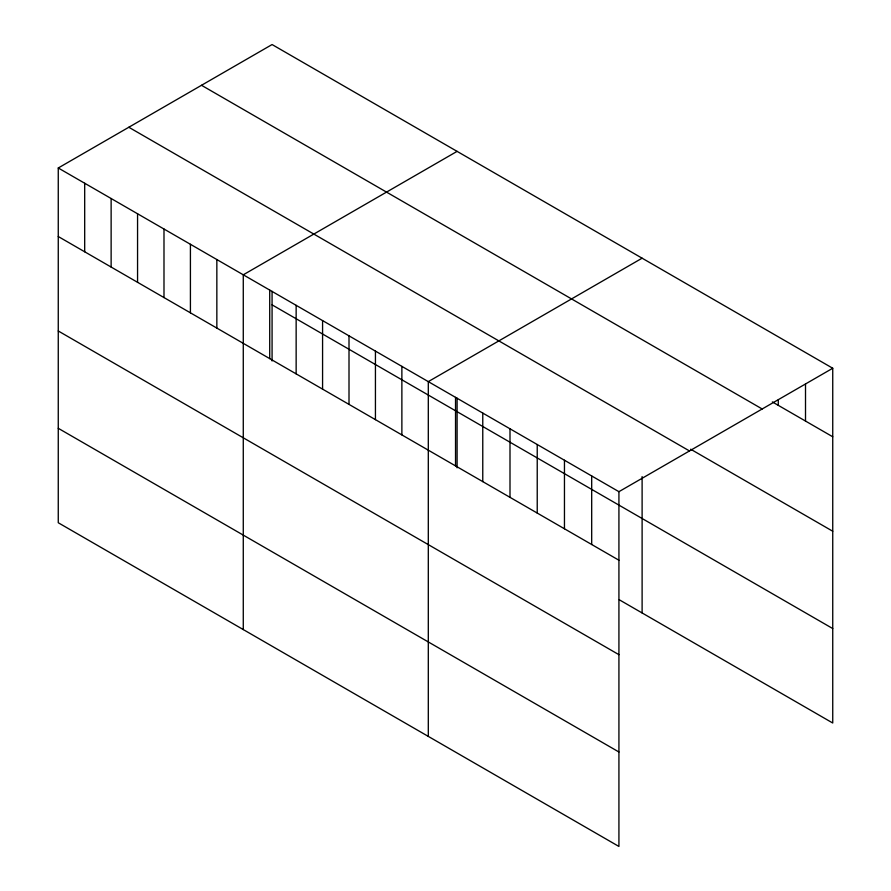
<?xml version="1.0" encoding="UTF-8"?>
<svg xmlns="http://www.w3.org/2000/svg" width="891" height="891" viewBox="0 0 891 891"><rect width="100%" height="100%" fill="white"/><g stroke="black" fill="none" stroke-linecap="round" stroke-linejoin="round"><path stroke-width="1.34" d="M58.26 167.987L618.922 491.687L618.922 846.45L58.26 522.75L58.26 167.987L272.078 44.55L832.74 368.25L832.74 723.013L619.29 599.777M457.094 151.37L243.276 274.807L243.276 629.569M642.11 258.19L428.304 381.626L428.304 736.389M618.922 491.687L832.74 368.25M772.352 401.919L832.74 436.779M201.511 85.291L762.184 408.98M690.659 449.209L832.74 531.236M128.816 127.257L689.489 450.957M272.078 304.856L832.74 628.556M58.26 236.527L618.922 560.227M58.26 330.984L618.922 654.673M58.26 428.304L618.922 751.993M805.509 384.054L805.509 421.053M778.277 399.859L778.277 405.338M642.11 476.596L642.11 612.952M591.691 475.961L591.691 544.501M564.46 460.246L564.46 528.775M537.228 444.52L537.228 513.06M509.997 428.794L509.997 497.334M482.766 413.079L482.766 481.608M457.094 398.154L457.094 467.797M455.535 397.353L455.535 465.893M401.874 366.368L401.874 434.908M375.434 351.11L375.434 419.65M349.005 335.851L349.005 404.391M322.575 320.593L322.575 389.122M296.146 305.335L296.146 373.864M272.078 291.335L272.078 360.978M269.717 290.076L269.717 358.605M216.847 259.548L216.847 328.088M190.418 244.29L190.418 312.83M163.989 229.032L163.989 297.572M137.559 213.773L137.559 282.302M111.13 198.515L111.13 267.044M84.69 183.256L84.69 251.785"/></g></svg>
